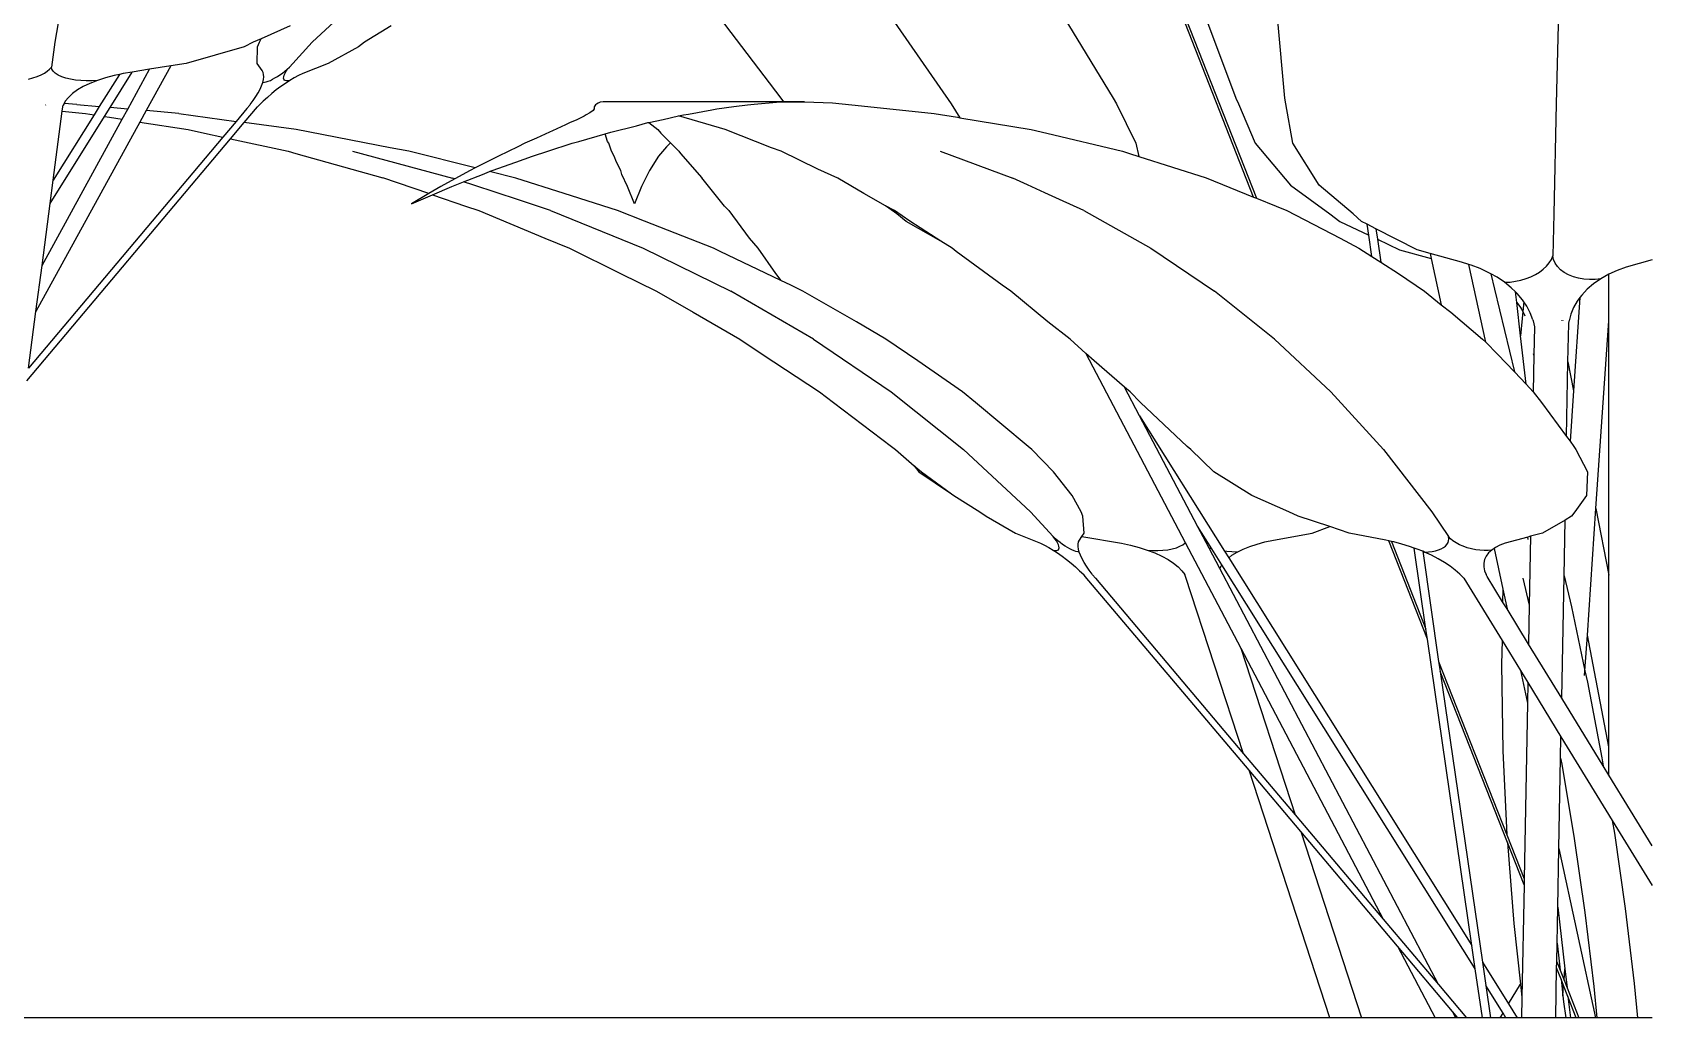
# Model space of a CAD drawing. Header units: metres. Extents: x 244.4 to 340.3, y -4.1 to 64.3.
# Drawn here: x 248.4465 to 248.7114, y 7.3395 to 7.5008 of the extents above; entities that cross this region are included whole.
import ezdxf

# ---------------------------------------------------------------- set-up
doc = ezdxf.new("R2010")
doc.units = ezdxf.units.M
doc.layers.add('Edges', color=7, linetype='Continuous')

# ---------------------------------------------------------------- blocks, each defined once
blk = doc.blocks.new('Novo+Sobrado2m fr')
for p, q in [((-6.94182, -1.74341), (-6.96325, -1.68893)), ((-6.96257, -1.68962), (-6.94134, -1.74361)), ((-7.13635, -1.70787), (-7.13804, -1.71808)), ((-7.08504, -1.70787), (-7.09595, -1.71808)), ((-7.00333, -1.7108), (-6.99135, -1.72814)), ((-6.89188, -1.7108), (-6.8923, -1.72814)), ((-7.09955, -1.71541), (-7.10427, -1.7175)), ((-7.08301, -1.71541), (-7.08734, -1.71808)), ((-7.01917, -1.72723), (-7.02924, -1.71399)), ((-6.97289, -1.71399), (-6.9648, -1.72723)), ((-6.9497, -1.71399), (-6.94472, -1.72723)), ((-6.93673, -1.72723), (-6.93791, -1.71399)), ((-7.13804, -1.71808), (-7.13861, -1.72213)), ((-7.10708, -1.7188), (-7.11657, -1.72154)), ((-7.10557, -1.71808), (-7.10708, -1.7188)), ((-7.10427, -1.7175), (-7.10557, -1.71808)), ((-7.10494, -1.72154), (-7.10485, -1.7188)), ((-7.10485, -1.7188), (-7.10457, -1.71808)), ((-7.10457, -1.71808), (-7.10427, -1.7175)), ((-7.09595, -1.71808), (-7.09965, -1.72213)), ((-7.08837, -1.7188), (-7.09329, -1.72154)), ((-7.08734, -1.71808), (-7.08837, -1.7188)), ((-7.11657, -1.72154), (-7.11909, -1.72195)), ((-7.10411, -1.72271), (-7.10494, -1.72154)), ((-7.09329, -1.72154), (-7.09746, -1.72319)), ((-7.14238, -1.72413), (-7.14163, -1.72392)), ((-7.14163, -1.72392), (-7.14093, -1.72368)), ((-7.14093, -1.72368), (-7.1403, -1.72341)), ((-7.1403, -1.72341), (-7.13975, -1.72312)), ((-7.13975, -1.72312), (-7.13928, -1.7228)), ((-7.13928, -1.7228), (-7.1389, -1.72247)), ((-7.1389, -1.72247), (-7.13861, -1.72213)), ((-7.13853, -1.72248), (-7.13861, -1.72213)), ((-7.13831, -1.72283), (-7.13853, -1.72248)), ((-7.13797, -1.72315), (-7.13831, -1.72283)), ((-7.1375, -1.72345), (-7.13797, -1.72315)), ((-7.13693, -1.72372), (-7.1375, -1.72345)), ((-7.13626, -1.72395), (-7.13693, -1.72372)), ((-7.13551, -1.72413), (-7.13626, -1.72395)), ((-7.13469, -1.72427), (-7.13551, -1.72413)), ((-7.13381, -1.72436), (-7.13469, -1.72427)), ((-7.13291, -1.7244), (-7.13381, -1.72436)), ((-7.132, -1.72439), (-7.13291, -1.7244)), ((-7.13109, -1.72432), (-7.1323, -1.7248)), ((-7.13109, -1.72432), (-7.132, -1.72439)), ((-7.12977, -1.72389), (-7.13109, -1.72432)), ((-7.12748, -1.72333), (-7.13078, -1.7286)), ((-7.12835, -1.72351), (-7.12977, -1.72389)), ((-7.129, -1.72875), (-7.12537, -1.72295)), ((-7.12748, -1.72333), (-7.12835, -1.72351)), ((-7.12685, -1.72319), (-7.12748, -1.72333)), ((-7.12537, -1.72295), (-7.12685, -1.72319)), ((-7.12612, -1.729), (-7.12256, -1.7225)), ((-7.12256, -1.7225), (-7.12537, -1.72295)), ((-7.11909, -1.72195), (-7.12311, -1.72927)), ((-7.11909, -1.72195), (-7.12256, -1.7225)), ((-7.10395, -1.723), (-7.10411, -1.72271)), ((-7.10401, -1.72466), (-7.1039, -1.72418)), ((-7.10387, -1.72334), (-7.10395, -1.723)), ((-7.1039, -1.72418), (-7.10385, -1.72374)), ((-7.10385, -1.72374), (-7.10387, -1.72334)), ((-7.10345, -1.72456), (-7.10312, -1.72446)), ((-7.10312, -1.72446), (-7.10277, -1.72431)), ((-7.10277, -1.72431), (-7.1024, -1.72413)), ((-7.1024, -1.72413), (-7.10202, -1.72392)), ((-7.10202, -1.72392), (-7.10162, -1.72368)), ((-7.10162, -1.72368), (-7.10122, -1.72341)), ((-7.10122, -1.72341), (-7.10081, -1.72312)), ((-7.10081, -1.72312), (-7.10041, -1.7228)), ((-7.10062, -1.72395), (-7.10059, -1.72372)), ((-7.10058, -1.72413), (-7.10062, -1.72395)), ((-7.10059, -1.72372), (-7.10051, -1.72345)), ((-7.10048, -1.72427), (-7.10058, -1.72413)), ((-7.10051, -1.72345), (-7.10037, -1.72315)), ((-7.10033, -1.72436), (-7.10048, -1.72427)), ((-7.10041, -1.7228), (-7.10002, -1.72247)), ((-7.10037, -1.72315), (-7.10018, -1.72283)), ((-7.10013, -1.7244), (-7.10033, -1.72436)), ((-7.09957, -1.72432), (-7.10031, -1.7248)), ((-7.10018, -1.72283), (-7.09994, -1.72248)), ((-7.09987, -1.72439), (-7.10013, -1.7244)), ((-7.10002, -1.72247), (-7.09965, -1.72213)), ((-7.09994, -1.72248), (-7.09965, -1.72213)), ((-7.09957, -1.72432), (-7.09987, -1.72439)), ((-7.09885, -1.72389), (-7.09957, -1.72432)), ((-7.09814, -1.72351), (-7.09885, -1.72389)), ((-7.09746, -1.72319), (-7.09814, -1.72351)), ((-7.13583, -1.72709), (-7.13634, -1.72772)), ((-7.13517, -1.72647), (-7.13583, -1.72709)), ((-7.13435, -1.72588), (-7.13517, -1.72647)), ((-7.13339, -1.72532), (-7.13435, -1.72588)), ((-7.1323, -1.7248), (-7.13339, -1.72532)), ((-7.10557, -1.7276), (-7.10513, -1.72696)), ((-7.10513, -1.72696), (-7.10476, -1.72634)), ((-7.10476, -1.72634), (-7.10445, -1.72575)), ((-7.10445, -1.72575), (-7.1042, -1.72519)), ((-7.1042, -1.72519), (-7.10401, -1.72466)), ((-7.10401, -1.72466), (-7.10375, -1.72463)), ((-7.10325, -1.72709), (-7.10394, -1.72772)), ((-7.10375, -1.72463), (-7.10345, -1.72456)), ((-7.10253, -1.72647), (-7.10325, -1.72709)), ((-7.1018, -1.72588), (-7.10253, -1.72647)), ((-7.10106, -1.72532), (-7.1018, -1.72588)), ((-7.10031, -1.7248), (-7.10106, -1.72532)), ((-7.13955, -1.72831), (-7.13956, -1.72836)), ((-7.13833, -1.74067), (-7.13685, -1.72935)), ((-7.13685, -1.72935), (-7.13676, -1.72864)), ((-7.13685, -1.72935), (-7.13304, -1.72974)), ((-7.13676, -1.72864), (-7.13668, -1.72835)), ((-7.13654, -1.7281), (-7.13668, -1.72835)), ((-7.13634, -1.72772), (-7.13654, -1.7281)), ((-7.13446, -1.72828), (-7.13654, -1.7281)), ((-7.13446, -1.72828), (-7.13078, -1.7286)), ((-7.13304, -1.72974), (-7.13163, -1.72996)), ((-7.13078, -1.7286), (-7.13163, -1.72996)), ((-7.12992, -1.73023), (-7.129, -1.72875)), ((-7.12612, -1.729), (-7.129, -1.72875)), ((-7.12704, -1.73068), (-7.12612, -1.729)), ((-7.12311, -1.72927), (-7.12413, -1.73114)), ((-7.11775, -1.72974), (-7.12311, -1.72927)), ((-7.11775, -1.72974), (-7.10836, -1.73103)), ((-7.1066, -1.72893), (-7.10836, -1.73103)), ((-7.10704, -1.73121), (-7.10488, -1.72864)), ((-7.10614, -1.72837), (-7.1066, -1.72893)), ((-7.10605, -1.72826), (-7.10614, -1.72837)), ((-7.10605, -1.72826), (-7.10557, -1.7276)), ((-7.10488, -1.72864), (-7.10463, -1.72835)), ((-7.10394, -1.72772), (-7.10463, -1.72835)), ((-7.05048, -1.72965), (-7.05108, -1.72996)), ((-7.04994, -1.72924), (-7.05048, -1.72965)), ((-7.04979, -1.72898), (-7.04994, -1.72924)), ((-7.04976, -1.72865), (-7.04979, -1.72898)), ((-7.04953, -1.7283), (-7.04976, -1.72865)), ((-7.04941, -1.72819), (-7.04953, -1.7283)), ((-7.04911, -1.72803), (-7.04941, -1.72819)), ((-7.04878, -1.7279), (-7.04911, -1.72803)), ((-7.04827, -1.72785), (-7.04878, -1.7279)), ((-7.04758, -1.7278), (-7.04827, -1.72785)), ((-7.0187, -1.7278), (-7.04758, -1.7278)), ((-7.03435, -1.72982), (-7.03048, -1.72913)), ((-7.03048, -1.72913), (-7.02971, -1.72898)), ((-7.02971, -1.72898), (-7.0269, -1.72861)), ((-7.0269, -1.72861), (-7.02465, -1.7283)), ((-7.02465, -1.7283), (-7.02357, -1.72821)), ((-7.02357, -1.72821), (-7.01993, -1.7279)), ((-7.01993, -1.7279), (-7.01531, -1.7278)), ((-7.0187, -1.7278), (-7.01917, -1.72723)), ((-7.01531, -1.7278), (-7.0187, -1.7278)), ((-7.01531, -1.7278), (-7.01075, -1.72799)), ((-7.01075, -1.72799), (-7.00598, -1.72848)), ((-7.00598, -1.72848), (-6.9941, -1.72974)), ((-6.9941, -1.72974), (-6.9903, -1.73036)), ((-6.99135, -1.72814), (-6.98993, -1.73042)), ((-6.9648, -1.72723), (-6.96429, -1.72814)), ((-6.96429, -1.72814), (-6.9611, -1.73458)), ((-6.94472, -1.72723), (-6.94431, -1.72814)), ((-6.94431, -1.72814), (-6.94159, -1.73458)), ((-6.93656, -1.72814), (-6.93673, -1.72723)), ((-6.93538, -1.73458), (-6.93656, -1.72814)), ((-6.8923, -1.72814), (-6.89269, -1.74616)), ((-7.12413, -1.73114), (-7.14114, -1.76217)), ((-7.14015, -1.7546), (-7.12704, -1.73068)), ((-7.13883, -1.74446), (-7.12992, -1.73023)), ((-7.13163, -1.72996), (-7.13833, -1.74067)), ((-7.12992, -1.73023), (-7.12913, -1.73036)), ((-7.12913, -1.73036), (-7.12704, -1.73068)), ((-7.12413, -1.73114), (-7.11623, -1.73238)), ((-7.11623, -1.73238), (-7.11353, -1.73297)), ((-7.10836, -1.73103), (-7.11054, -1.73362)), ((-7.1093, -1.73389), (-7.10704, -1.73121)), ((-7.09857, -1.73237), (-7.10704, -1.73121)), ((-7.08316, -1.73533), (-7.09857, -1.73237)), ((-7.05446, -1.73161), (-7.0566, -1.73257)), ((-7.05369, -1.73123), (-7.05446, -1.73161)), ((-7.05273, -1.73082), (-7.05369, -1.73123)), ((-7.05139, -1.73015), (-7.05273, -1.73082)), ((-7.05108, -1.72996), (-7.05139, -1.73015)), ((-7.04704, -1.73278), (-7.04285, -1.73173)), ((-7.04285, -1.73173), (-7.04098, -1.73123)), ((-7.04098, -1.73123), (-7.04083, -1.7312)), ((-7.04083, -1.7312), (-7.03849, -1.7307)), ((-7.04083, -1.7312), (-7.03937, -1.73238)), ((-7.03937, -1.73238), (-7.03888, -1.73297)), ((-7.03849, -1.7307), (-7.03596, -1.73014)), ((-7.03596, -1.73014), (-7.03517, -1.72996)), ((-7.0283, -1.73237), (-7.03596, -1.73014)), ((-7.03517, -1.72996), (-7.03435, -1.72982)), ((-7.02073, -1.73533), (-7.0283, -1.73237)), ((-6.9903, -1.73036), (-6.98993, -1.73042)), ((-6.98993, -1.73042), (-6.97826, -1.73238)), ((-6.97826, -1.73238), (-6.97569, -1.73297)), ((-7.14262, -1.77347), (-7.1093, -1.73389)), ((-7.11054, -1.73362), (-7.14235, -1.77141)), ((-7.11353, -1.73297), (-7.11054, -1.73362)), ((-7.1093, -1.73389), (-7.09988, -1.73592)), ((-7.06109, -1.7346), (-7.06225, -1.73519)), ((-7.05922, -1.73378), (-7.06109, -1.7346)), ((-7.0571, -1.73278), (-7.05922, -1.73378)), ((-7.05734, -1.73591), (-7.05337, -1.7346)), ((-7.0566, -1.73257), (-7.0571, -1.73278)), ((-7.05337, -1.7346), (-7.05227, -1.7343)), ((-7.05227, -1.7343), (-7.04799, -1.73305)), ((-7.04799, -1.73305), (-7.04704, -1.73278)), ((-7.04756, -1.7343), (-7.04799, -1.73305)), ((-7.04738, -1.7346), (-7.04756, -1.7343)), ((-7.04692, -1.73591), (-7.04738, -1.7346)), ((-7.03888, -1.73297), (-7.03728, -1.73456)), ((-7.03734, -1.7346), (-7.03794, -1.73519)), ((-7.03728, -1.73456), (-7.03734, -1.7346)), ((-7.03728, -1.73456), (-7.03591, -1.73592)), ((-6.97569, -1.73297), (-6.96331, -1.73592)), ((-6.9611, -1.73458), (-6.96061, -1.73676)), ((-6.94159, -1.73458), (-6.93579, -1.74145)), ((-6.93109, -1.74145), (-6.93538, -1.73458)), ((-7.09988, -1.73592), (-7.09861, -1.73628)), ((-7.09861, -1.73628), (-7.08436, -1.74025)), ((-7.08932, -1.73592), (-7.07293, -1.7403)), ((-7.08012, -1.73592), (-7.08316, -1.73533)), ((-7.06927, -1.73865), (-7.08012, -1.73592)), ((-7.06544, -1.7367), (-7.06927, -1.73865)), ((-7.06647, -1.73905), (-7.0626, -1.7377)), ((-7.06225, -1.73519), (-7.06544, -1.7367)), ((-7.0626, -1.7377), (-7.05988, -1.7367)), ((-7.05988, -1.7367), (-7.05734, -1.73591)), ((-7.04647, -1.7367), (-7.04692, -1.73591)), ((-7.04613, -1.7377), (-7.04647, -1.7367)), ((-7.04542, -1.73905), (-7.04613, -1.7377)), ((-7.03922, -1.7367), (-7.04073, -1.73905)), ((-7.03794, -1.73519), (-7.03922, -1.7367)), ((-7.03591, -1.73592), (-7.03564, -1.73628)), ((-7.03564, -1.73628), (-7.03215, -1.74025)), ((-7.01913, -1.73592), (-7.02073, -1.73533)), ((-7.01318, -1.73883), (-7.01913, -1.73592)), ((-6.99314, -1.73592), (-6.98125, -1.7403)), ((-6.96331, -1.73592), (-6.96213, -1.73628)), ((-6.96213, -1.73628), (-6.96061, -1.73676)), ((-6.96061, -1.73676), (-6.94961, -1.74025)), ((-7.07683, -1.74284), (-7.08436, -1.74025)), ((-7.07257, -1.74042), (-7.07293, -1.7403)), ((-7.07007, -1.73905), (-7.07257, -1.74042)), ((-7.07113, -1.7409), (-7.06806, -1.7397)), ((-7.06927, -1.73865), (-7.07007, -1.73905)), ((-7.06806, -1.7397), (-7.06692, -1.73924)), ((-7.06692, -1.73924), (-7.06647, -1.73905)), ((-7.06257, -1.74034), (-7.06692, -1.73924)), ((-7.05467, -1.74284), (-7.06257, -1.74034)), ((-7.04523, -1.7397), (-7.04542, -1.73905)), ((-7.0443, -1.74166), (-7.04523, -1.7397)), ((-7.04073, -1.73905), (-7.04201, -1.74166)), ((-7.02842, -1.74491), (-7.03215, -1.74025)), ((-7.0099, -1.74034), (-7.01318, -1.73883)), ((-7.00564, -1.74284), (-7.0099, -1.74034)), ((-6.97886, -1.7414), (-6.98125, -1.7403)), ((-6.94961, -1.74025), (-6.94182, -1.74341)), ((-7.13883, -1.74446), (-7.13833, -1.74067)), ((-7.07683, -1.74284), (-7.07965, -1.74452)), ((-7.07485, -1.74166), (-7.07683, -1.74284)), ((-7.07625, -1.74304), (-7.07309, -1.74166)), ((-7.07257, -1.74042), (-7.07485, -1.74166)), ((-7.07309, -1.74166), (-7.07113, -1.7409)), ((-7.06963, -1.7414), (-7.07113, -1.7409)), ((-7.06567, -1.74272), (-7.06963, -1.7414)), ((-7.06234, -1.74382), (-7.06567, -1.74272)), ((-7.04593, -1.74564), (-7.05467, -1.74284)), ((-7.04319, -1.74452), (-7.0443, -1.74166)), ((-7.04201, -1.74166), (-7.04319, -1.74452)), ((-7.00206, -1.74483), (-7.00564, -1.74284)), ((-6.97598, -1.74272), (-6.97886, -1.7414)), ((-6.97357, -1.74382), (-6.97598, -1.74272)), ((-6.93579, -1.74145), (-6.92932, -1.74616)), ((-6.92555, -1.74616), (-6.93109, -1.74145)), ((-7.14015, -1.7546), (-7.13883, -1.74446)), ((-7.07965, -1.74452), (-7.07625, -1.74304)), ((-7.07625, -1.74304), (-7.07081, -1.74491)), ((-7.07081, -1.74491), (-7.06865, -1.74564)), ((-7.06865, -1.74564), (-7.05784, -1.75015)), ((-7.0569, -1.74564), (-7.06234, -1.74382)), ((-7.0569, -1.74564), (-7.04176, -1.7518)), ((-7.04155, -1.74735), (-7.04593, -1.74564)), ((-7.02842, -1.74491), (-7.02775, -1.74564)), ((-7.02775, -1.74564), (-7.02441, -1.75015)), ((-7.00025, -1.74616), (-7.00206, -1.74483)), ((-7.00058, -1.74564), (-7.00206, -1.74483)), ((-6.99808, -1.74735), (-7.00058, -1.74564)), ((-6.96962, -1.74564), (-6.97357, -1.74382)), ((-6.96962, -1.74564), (-6.95864, -1.7518)), ((-6.94182, -1.74341), (-6.94134, -1.74361)), ((-6.94134, -1.74361), (-6.93814, -1.74491)), ((-6.93814, -1.74491), (-6.93641, -1.74564)), ((-6.93641, -1.74564), (-6.92765, -1.75015)), ((-7.03025, -1.7518), (-7.04155, -1.74735)), ((-6.9987, -1.74739), (-7.00025, -1.74616)), ((-6.99301, -1.75062), (-6.9987, -1.74739)), ((-6.99301, -1.75062), (-6.99808, -1.74735)), ((-6.92932, -1.74616), (-6.92771, -1.74739)), ((-6.92771, -1.74739), (-6.92298, -1.74965)), ((-6.92415, -1.74739), (-6.92555, -1.74616)), ((-6.92324, -1.74786), (-6.92415, -1.74739)), ((-6.92298, -1.74965), (-6.92324, -1.74786)), ((-6.92182, -1.74859), (-6.92324, -1.74786)), ((-6.89269, -1.74616), (-6.89283, -1.75306)), ((-7.05784, -1.75015), (-7.05382, -1.7518)), ((-7.02441, -1.75015), (-7.023, -1.7518)), ((-6.99117, -1.7518), (-6.99301, -1.75062)), ((-6.92765, -1.75015), (-6.92457, -1.7518)), ((-6.92247, -1.75316), (-6.92298, -1.74965)), ((-6.91504, -1.75206), (-6.92182, -1.74859)), ((-6.92182, -1.74859), (-6.92156, -1.75033)), ((-6.92156, -1.75033), (-6.91795, -1.75206)), ((-6.92156, -1.75033), (-6.92102, -1.75409)), ((-7.05382, -1.7518), (-7.04544, -1.75595)), ((-7.04176, -1.7518), (-7.02741, -1.75881)), ((-7.02915, -1.75232), (-7.03025, -1.7518)), ((-7.0192, -1.75708), (-7.02915, -1.75232)), ((-7.023, -1.7518), (-7.0201, -1.75595)), ((-6.9905, -1.75232), (-6.99117, -1.7518)), ((-6.98299, -1.75784), (-6.9905, -1.75232)), ((-6.95864, -1.7518), (-6.94822, -1.75881)), ((-6.92457, -1.7518), (-6.92247, -1.75316)), ((-6.92247, -1.75316), (-6.92102, -1.75409)), ((-6.91795, -1.75206), (-6.91273, -1.75348)), ((-6.91291, -1.75265), (-6.91504, -1.75206)), ((-6.90781, -1.75406), (-6.91291, -1.75265)), ((-6.91291, -1.75265), (-6.91273, -1.75348)), ((-6.91273, -1.75348), (-6.9111, -1.76103)), ((-6.89308, -1.75364), (-6.89283, -1.75306)), ((-6.89271, -1.75366), (-6.89283, -1.75306)), ((-7.14114, -1.76217), (-7.14015, -1.7546)), ((-7.04544, -1.75595), (-7.03957, -1.75881)), ((-7.0201, -1.75595), (-7.0192, -1.75708)), ((-6.92102, -1.75409), (-6.91812, -1.75595)), ((-6.91812, -1.75595), (-6.91387, -1.75881)), ((-6.90658, -1.75444), (-6.90781, -1.75406)), ((-6.90383, -1.76717), (-6.90658, -1.75444)), ((-6.90623, -1.75455), (-6.90658, -1.75444)), ((-6.90472, -1.75513), (-6.90623, -1.75455)), ((-6.9033, -1.7558), (-6.90472, -1.75513)), ((-6.90299, -1.75597), (-6.9033, -1.7558)), ((-6.90299, -1.75597), (-6.9024, -1.75847)), ((-6.90197, -1.75655), (-6.90299, -1.75597)), ((-6.89642, -1.75647), (-6.89568, -1.75611)), ((-6.89568, -1.75611), (-6.895, -1.7557)), ((-6.895, -1.7557), (-6.8944, -1.75524)), ((-6.8944, -1.75524), (-6.89387, -1.75474)), ((-6.89387, -1.75474), (-6.89343, -1.7542)), ((-6.89343, -1.7542), (-6.89308, -1.75364)), ((-6.89245, -1.75425), (-6.89271, -1.75366)), ((-6.89207, -1.7548), (-6.89245, -1.75425)), ((-6.89157, -1.75531), (-6.89207, -1.7548)), ((-6.89096, -1.75576), (-6.89157, -1.75531)), ((-6.89026, -1.75615), (-6.89096, -1.75576)), ((-6.88947, -1.75647), (-6.89026, -1.75615)), ((-6.8837, -1.75606), (-6.88499, -1.75679)), ((-6.8823, -1.75542), (-6.8837, -1.75606)), ((-6.88369, -1.76367), (-6.8837, -1.75606)), ((-6.88082, -1.75487), (-6.8823, -1.75542)), ((-6.8766, -1.75371), (-6.88082, -1.75487)), ((-7.03957, -1.75881), (-7.03358, -1.76227)), ((-7.01385, -1.76665), (-7.02741, -1.75881)), ((-7.0176, -1.75784), (-7.0192, -1.75708)), ((-7.01559, -1.75881), (-7.0176, -1.75784)), ((-7.00683, -1.76384), (-7.01559, -1.75881)), ((-6.98158, -1.75881), (-6.98299, -1.75784)), ((-6.97548, -1.76384), (-6.98158, -1.75881)), ((-6.93839, -1.76665), (-6.94822, -1.75881)), ((-6.91387, -1.75881), (-6.9111, -1.76103)), ((-6.9024, -1.75847), (-6.89912, -1.77204)), ((-6.90075, -1.75737), (-6.90197, -1.75655)), ((-6.90075, -1.75737), (-6.89984, -1.75732)), ((-6.89964, -1.75826), (-6.90075, -1.75737)), ((-6.89984, -1.75732), (-6.89894, -1.7572)), ((-6.89894, -1.75895), (-6.89964, -1.75826)), ((-6.89894, -1.7572), (-6.89806, -1.75702)), ((-6.89806, -1.75702), (-6.89722, -1.75677)), ((-6.89722, -1.75677), (-6.89642, -1.75647)), ((-6.88863, -1.75671), (-6.88947, -1.75647)), ((-6.88774, -1.75686), (-6.88863, -1.75671)), ((-6.88721, -1.7585), (-6.88811, -1.75945)), ((-6.88682, -1.75693), (-6.88774, -1.75686)), ((-6.88616, -1.75761), (-6.88721, -1.7585)), ((-6.8859, -1.75691), (-6.88682, -1.75693)), ((-6.88499, -1.75679), (-6.88616, -1.75761)), ((-6.88499, -1.75679), (-6.8859, -1.75691)), ((-6.9111, -1.76103), (-6.90954, -1.76227)), ((-6.89866, -1.75922), (-6.89894, -1.75895)), ((-6.89875, -1.76068), (-6.89894, -1.75895)), ((-6.89875, -1.76068), (-6.89814, -1.7615)), ((-6.89813, -1.76611), (-6.89875, -1.76068)), ((-6.89781, -1.76023), (-6.89866, -1.75922)), ((-6.89814, -1.7615), (-6.89776, -1.76217)), ((-6.89761, -1.76054), (-6.89781, -1.76023)), ((-6.89761, -1.76054), (-6.89776, -1.76217)), ((-6.8971, -1.76128), (-6.89761, -1.76054)), ((-6.89654, -1.76238), (-6.8971, -1.76128)), ((-6.88947, -1.7615), (-6.88992, -1.76258)), ((-6.88887, -1.76045), (-6.88947, -1.7615)), ((-6.88842, -1.75986), (-6.88946, -1.77511)), ((-6.88842, -1.75986), (-6.88887, -1.76045)), ((-6.88811, -1.75945), (-6.88842, -1.75986)), ((-7.14235, -1.77141), (-7.14114, -1.76217)), ((-7.03358, -1.76227), (-7.0259, -1.76665)), ((-7.002, -1.76665), (-7.00683, -1.76384)), ((-6.97186, -1.76665), (-6.97548, -1.76384)), ((-6.90954, -1.76227), (-6.90435, -1.76665)), ((-6.89776, -1.76217), (-6.89813, -1.76611)), ((-6.89776, -1.76217), (-6.89752, -1.76258)), ((-6.89752, -1.76258), (-6.89741, -1.76284)), ((-6.89612, -1.7635), (-6.89654, -1.76238)), ((-6.89612, -1.7635), (-6.89607, -1.76369)), ((-6.89607, -1.76369), (-6.89585, -1.76465)), ((-6.89141, -1.76364), (-6.89142, -1.76367)), ((-6.89118, -1.76364), (-6.89118, -1.76367)), ((-6.89036, -1.7704), (-6.89024, -1.76416)), ((-6.89024, -1.76416), (-6.89019, -1.76367)), ((-6.88992, -1.76258), (-6.89019, -1.76367)), ((-6.88578, -1.79439), (-6.88369, -1.76367)), ((-6.88369, -1.80532), (-6.88369, -1.76367)), ((-7.0259, -1.76665), (-7.02224, -1.76911)), ((-7.01385, -1.76665), (-7.00114, -1.7753)), ((-6.99676, -1.77024), (-7.002, -1.76665)), ((-6.96927, -1.76901), (-6.97186, -1.76665)), ((-6.93839, -1.76665), (-6.92916, -1.7753)), ((-6.90435, -1.76665), (-6.90383, -1.76717)), ((-6.89722, -1.77406), (-6.89813, -1.76611)), ((-6.89585, -1.76465), (-6.89594, -1.76928)), ((-7.02224, -1.76911), (-7.01286, -1.7753)), ((-6.96792, -1.77024), (-6.96927, -1.76901)), ((-6.96927, -1.76901), (-6.953, -1.79997)), ((-6.90383, -1.76717), (-6.90189, -1.76911)), ((-6.90189, -1.76911), (-6.89912, -1.77204)), ((-6.89594, -1.76928), (-6.89605, -1.7753)), ((-6.89594, -1.76928), (-6.89598, -1.76906)), ((-6.9895, -1.7753), (-6.99676, -1.77024)), ((-6.96295, -1.77453), (-6.96792, -1.77024)), ((-6.89912, -1.77204), (-6.89722, -1.77406)), ((-6.89059, -1.78261), (-6.89036, -1.7704)), ((-6.89036, -1.7704), (-6.88946, -1.77511)), ((-6.96205, -1.7753), (-6.96295, -1.77453)), ((-6.96048, -1.77923), (-6.96295, -1.77453)), ((-6.89722, -1.77406), (-6.89605, -1.7753)), ((-7.01286, -1.7753), (-7.0106, -1.77704)), ((-7.0106, -1.77704), (-7.00112, -1.78424)), ((-7.00114, -1.7753), (-6.9893, -1.78474)), ((-6.98737, -1.77704), (-6.9895, -1.7753)), ((-6.97871, -1.78424), (-6.98737, -1.77704)), ((-6.96031, -1.77704), (-6.96205, -1.7753)), ((-6.95268, -1.78424), (-6.96031, -1.77704)), ((-6.92916, -1.7753), (-6.92057, -1.78474)), ((-6.89605, -1.7753), (-6.8947, -1.77704)), ((-6.8947, -1.77704), (-6.89059, -1.78261)), ((-6.88946, -1.77511), (-6.89002, -1.78338)), ((-6.96048, -1.77923), (-6.94658, -1.80138)), ((-6.95098, -1.7973), (-6.96048, -1.77923)), ((-6.89059, -1.78261), (-6.89002, -1.78338)), ((-7.00112, -1.78424), (-7.00045, -1.78474)), ((-7.00045, -1.78474), (-6.99736, -1.78739)), ((-6.9893, -1.78474), (-6.97835, -1.79494)), ((-6.97814, -1.78474), (-6.97871, -1.78424)), ((-6.97456, -1.78838), (-6.97814, -1.78474)), ((-6.95209, -1.78474), (-6.95268, -1.78424)), ((-6.94831, -1.78838), (-6.95209, -1.78474)), ((-6.92057, -1.78474), (-6.91263, -1.79494)), ((-6.89002, -1.78338), (-6.88938, -1.78424)), ((-6.88938, -1.78424), (-6.88907, -1.78474)), ((-6.88907, -1.78474), (-6.88717, -1.78838)), ((-6.99736, -1.78739), (-6.99662, -1.78838)), ((-6.99736, -1.78739), (-6.99621, -1.78838)), ((-6.99662, -1.78838), (-6.99129, -1.792)), ((-6.99621, -1.78838), (-6.99129, -1.792)), ((-6.97151, -1.79228), (-6.97456, -1.78838)), ((-6.94212, -1.79228), (-6.94831, -1.78838)), ((-6.88717, -1.78838), (-6.88731, -1.79228)), ((-6.99129, -1.792), (-6.99091, -1.79228)), ((-6.99091, -1.79228), (-6.98663, -1.79494)), ((-6.97007, -1.79494), (-6.97151, -1.79228)), ((-6.93603, -1.79494), (-6.94212, -1.79228)), ((-6.88731, -1.79228), (-6.88925, -1.79494)), ((-6.98663, -1.79494), (-6.98561, -1.79567)), ((-6.98561, -1.79567), (-6.98078, -1.79841)), ((-6.97835, -1.79494), (-6.97465, -1.799)), ((-6.96977, -1.79567), (-6.97007, -1.79494)), ((-6.96958, -1.79841), (-6.96977, -1.79567)), ((-6.93454, -1.79567), (-6.93603, -1.79494)), ((-6.92936, -1.79736), (-6.93454, -1.79567)), ((-6.91263, -1.79494), (-6.90994, -1.799)), ((-6.88978, -1.79567), (-6.89084, -1.79628)), ((-6.88925, -1.79494), (-6.88978, -1.79567)), ((-6.88718, -1.81511), (-6.88578, -1.79439)), ((-6.88578, -1.79439), (-6.88369, -1.80532)), ((-6.98078, -1.79841), (-6.97671, -1.80006)), ((-6.96995, -1.79899), (-6.96958, -1.79841)), ((-6.94866, -1.801), (-6.95098, -1.7973)), ((-6.9491, -1.80088), (-6.95098, -1.7973)), ((-6.93858, -1.79958), (-6.93225, -1.79841)), ((-6.93225, -1.79841), (-6.92936, -1.79736)), ((-6.92616, -1.79841), (-6.92936, -1.79736)), ((-6.9202, -1.79958), (-6.92616, -1.79841)), ((-6.89451, -1.79841), (-6.89649, -1.79894)), ((-6.89084, -1.79628), (-6.89451, -1.79841)), ((-6.89101, -1.80542), (-6.89084, -1.79628)), ((-6.97671, -1.80006), (-6.97604, -1.80038)), ((-6.97604, -1.80038), (-6.97535, -1.80076)), ((-6.97535, -1.80076), (-6.97463, -1.80119)), ((-6.97436, -1.79935), (-6.97465, -1.799)), ((-6.97427, -1.79934), (-6.97465, -1.799)), ((-6.97463, -1.80119), (-6.97391, -1.80167)), ((-6.97463, -1.80119), (-6.97435, -1.80126)), ((-6.97411, -1.79969), (-6.97436, -1.79935)), ((-6.97435, -1.80126), (-6.9741, -1.80127)), ((-6.97388, -1.79967), (-6.97427, -1.79934)), ((-6.97391, -1.80002), (-6.97411, -1.79969)), ((-6.9741, -1.80127), (-6.9739, -1.80123)), ((-6.97377, -1.80032), (-6.97391, -1.80002)), ((-6.9739, -1.80123), (-6.97376, -1.80114)), ((-6.97349, -1.79998), (-6.97388, -1.79967)), ((-6.97368, -1.80058), (-6.97377, -1.80032)), ((-6.97376, -1.80114), (-6.97368, -1.801)), ((-6.97365, -1.80081), (-6.97368, -1.80058)), ((-6.97368, -1.801), (-6.97365, -1.80081)), ((-6.97309, -1.80028), (-6.97349, -1.79998)), ((-6.97269, -1.80055), (-6.97309, -1.80028)), ((-6.9723, -1.80079), (-6.97269, -1.80055)), ((-6.97192, -1.801), (-6.9723, -1.80079)), ((-6.97156, -1.80118), (-6.97192, -1.801)), ((-6.97122, -1.80132), (-6.97156, -1.80118)), ((-6.97055, -1.80021), (-6.97048, -1.79987)), ((-6.97055, -1.8006), (-6.97055, -1.80021)), ((-6.97048, -1.80104), (-6.97055, -1.8006)), ((-6.97048, -1.79987), (-6.97034, -1.79958)), ((-6.97035, -1.80153), (-6.97048, -1.80104)), ((-6.97034, -1.79958), (-6.96995, -1.79899)), ((-6.96995, -1.79899), (-6.96346, -1.80006)), ((-6.96346, -1.80006), (-6.96198, -1.80038)), ((-6.96198, -1.80038), (-6.96056, -1.80076)), ((-6.96056, -1.80076), (-6.95923, -1.80119)), ((-6.95923, -1.80119), (-6.95799, -1.80167)), ((-6.95923, -1.80119), (-6.95836, -1.80126)), ((-6.95836, -1.80126), (-6.9575, -1.80127)), ((-6.9575, -1.80127), (-6.95667, -1.80123)), ((-6.95667, -1.80123), (-6.95587, -1.80114)), ((-6.95587, -1.80114), (-6.95513, -1.801)), ((-6.95513, -1.801), (-6.95446, -1.80081)), ((-6.95446, -1.80081), (-6.95389, -1.80058)), ((-6.95389, -1.80058), (-6.95341, -1.80032)), ((-6.95341, -1.80032), (-6.95304, -1.80002)), ((-6.95304, -1.80002), (-6.953, -1.79997)), ((-6.953, -1.79997), (-6.94392, -1.81725)), ((-6.94868, -1.801), (-6.9491, -1.80088)), ((-6.94734, -1.80423), (-6.9491, -1.80088)), ((-6.94866, -1.801), (-6.94868, -1.801)), ((-6.947, -1.80364), (-6.94866, -1.801)), ((-6.9445, -1.80153), (-6.94352, -1.80104)), ((-6.94352, -1.80104), (-6.94244, -1.8006)), ((-6.94244, -1.8006), (-6.94124, -1.80021)), ((-6.94124, -1.80021), (-6.93996, -1.79987)), ((-6.93996, -1.79987), (-6.93858, -1.79958)), ((-6.91969, -1.79969), (-6.9202, -1.79958)), ((-6.91337, -1.81577), (-6.91969, -1.79969)), ((-6.91925, -1.79979), (-6.91969, -1.79969)), ((-6.91925, -1.79979), (-6.91361, -1.81413)), ((-6.91888, -1.79987), (-6.91925, -1.79979)), ((-6.91757, -1.80021), (-6.91888, -1.79987)), ((-6.91629, -1.8006), (-6.91757, -1.80021)), ((-6.91554, -1.80087), (-6.91629, -1.8006)), ((-6.91504, -1.80104), (-6.91554, -1.80087)), ((-6.91361, -1.81413), (-6.91554, -1.80087)), ((-6.91414, -1.8014), (-6.91504, -1.80104)), ((-6.91206, -1.80132), (-6.91156, -1.80118)), ((-6.91156, -1.80118), (-6.91112, -1.801)), ((-6.91112, -1.801), (-6.91074, -1.80079)), ((-6.91074, -1.80079), (-6.91042, -1.80055)), ((-6.91042, -1.80055), (-6.91017, -1.80028)), ((-6.91017, -1.80028), (-6.91, -1.79998)), ((-6.91, -1.79998), (-6.9099, -1.79967)), ((-6.9096, -1.79935), (-6.90994, -1.799)), ((-6.90988, -1.79934), (-6.90994, -1.799)), ((-6.9099, -1.79967), (-6.90988, -1.79934)), ((-6.90919, -1.79969), (-6.9096, -1.79935)), ((-6.90869, -1.80002), (-6.90919, -1.79969)), ((-6.90813, -1.80032), (-6.90869, -1.80002)), ((-6.90751, -1.80058), (-6.90813, -1.80032)), ((-6.90685, -1.80081), (-6.90751, -1.80058)), ((-6.90617, -1.801), (-6.90685, -1.80081)), ((-6.90547, -1.80114), (-6.90617, -1.801)), ((-6.90477, -1.80123), (-6.90547, -1.80114)), ((-6.90409, -1.80127), (-6.90477, -1.80123)), ((-6.90344, -1.80126), (-6.90409, -1.80127)), ((-6.90284, -1.80119), (-6.90344, -1.80126)), ((-6.90284, -1.80119), (-6.90335, -1.80167)), ((-6.90247, -1.80093), (-6.90284, -1.80119)), ((-6.90222, -1.80076), (-6.90247, -1.80093)), ((-6.90247, -1.80093), (-6.90102, -1.80762)), ((-6.90149, -1.80038), (-6.90222, -1.80076)), ((-6.90065, -1.80006), (-6.90149, -1.80038)), ((-6.89694, -1.79906), (-6.90065, -1.80006)), ((-6.89649, -1.79894), (-6.89694, -1.79906)), ((-6.89686, -1.79946), (-6.89694, -1.79906)), ((-6.89649, -1.79894), (-6.8967, -1.8102)), ((-6.97391, -1.80167), (-6.97317, -1.80219)), ((-6.97317, -1.80219), (-6.97243, -1.80275)), ((-6.97243, -1.80275), (-6.97171, -1.80334)), ((-6.97171, -1.80334), (-6.971, -1.80395)), ((-6.9709, -1.80143), (-6.97122, -1.80132)), ((-6.971, -1.80395), (-6.97031, -1.80459)), ((-6.97061, -1.8015), (-6.9709, -1.80143)), ((-6.97035, -1.80153), (-6.97061, -1.8015)), ((-6.97016, -1.80205), (-6.97035, -1.80153)), ((-6.9699, -1.80261), (-6.97016, -1.80205)), ((-6.96957, -1.80321), (-6.9699, -1.80261)), ((-6.96919, -1.80383), (-6.96957, -1.80321)), ((-6.96875, -1.80447), (-6.96919, -1.80383)), ((-6.95799, -1.80167), (-6.95685, -1.80219)), ((-6.95685, -1.80219), (-6.95583, -1.80275)), ((-6.95583, -1.80275), (-6.95493, -1.80334)), ((-6.95493, -1.80334), (-6.95417, -1.80395)), ((-6.95417, -1.80395), (-6.95356, -1.80459)), ((-6.94734, -1.80423), (-6.94714, -1.80383)), ((-6.94714, -1.80383), (-6.947, -1.80364)), ((-6.90554, -1.86972), (-6.947, -1.80364)), ((-6.94621, -1.80143), (-6.94658, -1.80138)), ((-6.94658, -1.80138), (-6.9459, -1.80247)), ((-6.94536, -1.8015), (-6.94621, -1.80143)), ((-6.9459, -1.80247), (-6.94536, -1.80205)), ((-6.9459, -1.80247), (-6.90608, -1.86593)), ((-6.9445, -1.80153), (-6.94536, -1.8015)), ((-6.94536, -1.80205), (-6.9445, -1.80153)), ((-6.91384, -1.80153), (-6.91414, -1.8014)), ((-6.91414, -1.8014), (-6.91153, -1.81942)), ((-6.91384, -1.80153), (-6.91321, -1.8015)), ((-6.91269, -1.80205), (-6.91384, -1.80153)), ((-6.91321, -1.8015), (-6.91261, -1.80143)), ((-6.9116, -1.80261), (-6.91269, -1.80205)), ((-6.91261, -1.80143), (-6.91206, -1.80132)), ((-6.91059, -1.80321), (-6.9116, -1.80261)), ((-6.90966, -1.80383), (-6.91059, -1.80321)), ((-6.90881, -1.80447), (-6.90966, -1.80383)), ((-6.90413, -1.80334), (-6.90414, -1.80395)), ((-6.90414, -1.80395), (-6.90401, -1.80459)), ((-6.904, -1.80275), (-6.90413, -1.80334)), ((-6.90373, -1.80219), (-6.904, -1.80275)), ((-6.90335, -1.80167), (-6.90373, -1.80219)), ((-6.97031, -1.80459), (-6.96962, -1.80522)), ((-6.96937, -1.80551), (-6.96962, -1.80522)), ((-6.94257, -1.83725), (-6.96937, -1.80551)), ((-6.96826, -1.80513), (-6.96875, -1.80447)), ((-6.96826, -1.80513), (-6.96817, -1.80524)), ((-6.96817, -1.80524), (-6.96771, -1.8058)), ((-6.96771, -1.8058), (-6.94346, -1.83453)), ((-6.95356, -1.80459), (-6.95308, -1.80522)), ((-6.95295, -1.80551), (-6.95308, -1.80522)), ((-6.94346, -1.83453), (-6.95295, -1.80551)), ((-6.91156, -1.87232), (-6.94734, -1.80423)), ((-6.90806, -1.80513), (-6.90881, -1.80447)), ((-6.90806, -1.80513), (-6.90795, -1.80524)), ((-6.90795, -1.80524), (-6.9074, -1.8058)), ((-6.9074, -1.8058), (-6.90116, -1.81599)), ((-6.90401, -1.80459), (-6.90374, -1.80522)), ((-6.90359, -1.80551), (-6.90374, -1.80522)), ((-6.90106, -1.80965), (-6.90359, -1.80551)), ((-6.89773, -1.80581), (-6.8967, -1.8102)), ((-6.89139, -1.82544), (-6.89101, -1.80542)), ((-6.89101, -1.80542), (-6.88981, -1.81051)), ((-6.88368, -1.83339), (-6.88369, -1.80532)), ((-6.90102, -1.80762), (-6.90106, -1.80965)), ((-6.90102, -1.80762), (-6.90033, -1.81084)), ((-6.90033, -1.81084), (-6.90106, -1.80965)), ((-6.89681, -1.81658), (-6.90033, -1.81084)), ((-6.8967, -1.8102), (-6.89681, -1.81658)), ((-6.88981, -1.81051), (-6.88758, -1.82098)), ((-6.91337, -1.81577), (-6.91361, -1.81413)), ((-6.90608, -1.86593), (-6.91337, -1.81577)), ((-6.90116, -1.81599), (-6.90122, -1.81986)), ((-6.90116, -1.81599), (-6.89815, -1.82091)), ((-6.89139, -1.82544), (-6.89681, -1.81658)), ((-6.88758, -1.82098), (-6.88718, -1.81511)), ((-6.88368, -1.83339), (-6.88718, -1.81511)), ((-6.94392, -1.81725), (-6.935, -1.84455)), ((-6.94392, -1.81725), (-6.9206, -1.8616)), ((-6.91153, -1.81942), (-6.90036, -1.84781)), ((-6.91153, -1.81942), (-6.91129, -1.82107)), ((-6.90028, -1.84907), (-6.91129, -1.82107)), ((-6.91129, -1.82107), (-6.90438, -1.86865)), ((-6.90122, -1.81986), (-6.90101, -1.83405)), ((-6.89815, -1.82091), (-6.89699, -1.82625)), ((-6.89815, -1.82091), (-6.89693, -1.8229)), ((-6.88763, -1.82174), (-6.88758, -1.82098)), ((-6.88758, -1.82098), (-6.88718, -1.82284)), ((-6.89693, -1.8229), (-6.89699, -1.82625)), ((-6.89693, -1.8229), (-6.89151, -1.83176)), ((-6.88718, -1.82284), (-6.88483, -1.83519)), ((-6.89699, -1.82625), (-6.89753, -1.85503)), ((-6.88461, -1.83652), (-6.89139, -1.82544)), ((-6.89157, -1.83524), (-6.89151, -1.83176)), ((-6.89151, -1.83176), (-6.88311, -1.84546)), ((-6.94346, -1.83453), (-6.935, -1.84455)), ((-6.90101, -1.83405), (-6.90036, -1.84781)), ((-6.89185, -1.85004), (-6.89157, -1.83524)), ((-6.89157, -1.83524), (-6.89138, -1.83626)), ((-6.88483, -1.83519), (-6.88461, -1.83652)), ((-6.88368, -1.83802), (-6.88368, -1.83339)), ((-6.92933, -1.87774), (-6.94257, -1.83725)), ((-6.93411, -1.84728), (-6.94257, -1.83725)), ((-6.89138, -1.83626), (-6.88935, -1.84841)), ((-6.88368, -1.83802), (-6.88461, -1.83652)), ((-6.8766, -1.8496), (-6.88368, -1.83802)), ((-6.935, -1.84455), (-6.9206, -1.8616)), ((-6.88311, -1.84546), (-6.88277, -1.84754)), ((-6.88311, -1.84546), (-6.8766, -1.8561)), ((-6.93411, -1.84728), (-6.92415, -1.87774)), ((-6.91828, -1.86602), (-6.93411, -1.84728)), ((-6.90036, -1.84781), (-6.89753, -1.85503)), ((-6.88935, -1.84841), (-6.8876, -1.86054)), ((-6.88277, -1.84754), (-6.88099, -1.85987)), ((-6.90028, -1.84907), (-6.89923, -1.86235)), ((-6.89755, -1.85602), (-6.90028, -1.84907)), ((-6.89203, -1.85964), (-6.89185, -1.85004)), ((-6.89185, -1.85004), (-6.88586, -1.87774)), ((-6.89755, -1.85602), (-6.89789, -1.87444)), ((-6.89753, -1.85503), (-6.89755, -1.85602)), ((-6.9206, -1.8616), (-6.91156, -1.87232)), ((-6.89214, -1.86555), (-6.89203, -1.85964)), ((-6.89203, -1.85964), (-6.89088, -1.86972)), ((-6.8876, -1.86054), (-6.88614, -1.87264)), ((-6.88099, -1.85987), (-6.87951, -1.87217)), ((-6.89923, -1.86235), (-6.89813, -1.87226)), ((-6.91828, -1.86602), (-6.91212, -1.87774)), ((-6.90924, -1.87674), (-6.91828, -1.86602)), ((-6.90554, -1.86972), (-6.90608, -1.86593)), ((-6.8922, -1.86858), (-6.89214, -1.86555)), ((-6.89214, -1.86555), (-6.89165, -1.86997)), ((-6.90437, -1.87774), (-6.90554, -1.86972)), ((-6.90438, -1.86865), (-6.90008, -1.87549)), ((-6.90438, -1.86865), (-6.90382, -1.87246)), ((-6.89237, -1.87774), (-6.89222, -1.86957)), ((-6.89222, -1.86957), (-6.8922, -1.86858)), ((-6.89149, -1.87142), (-6.89222, -1.86957)), ((-6.8922, -1.86858), (-6.89165, -1.86997)), ((-6.89165, -1.86997), (-6.89101, -1.87161)), ((-6.89101, -1.87161), (-6.89088, -1.86972)), ((-6.89088, -1.86972), (-6.89052, -1.87284)), ((-6.91156, -1.87232), (-6.90699, -1.87774)), ((-6.90098, -1.87698), (-6.90382, -1.87246)), ((-6.90382, -1.87246), (-6.90306, -1.87774)), ((-6.90008, -1.87549), (-6.89813, -1.87226)), ((-6.89813, -1.87226), (-6.89789, -1.87444)), ((-6.89149, -1.87142), (-6.89118, -1.87419)), ((-6.89107, -1.87249), (-6.89149, -1.87142)), ((-6.89118, -1.87419), (-6.89107, -1.87249)), ((-6.89036, -1.8743), (-6.89107, -1.87249)), ((-6.89101, -1.87161), (-6.89052, -1.87284)), ((-6.88614, -1.87264), (-6.88565, -1.87774)), ((-6.87951, -1.87217), (-6.87897, -1.87774)), ((-6.89789, -1.87444), (-6.89795, -1.87774)), ((-6.89118, -1.87419), (-6.89108, -1.87513)), ((-6.89108, -1.87513), (-6.8907, -1.87774)), ((-6.89052, -1.87284), (-6.8886, -1.87774)), ((-6.89036, -1.8743), (-6.88996, -1.87774)), ((-6.889, -1.87774), (-6.89036, -1.8743)), ((-6.92933, -1.87774), (-7.88392, -1.87774)), ((-6.92415, -1.87774), (-6.92933, -1.87774)), ((-6.91212, -1.87774), (-6.92415, -1.87774)), ((-6.90871, -1.87774), (-6.91212, -1.87774)), ((-6.90871, -1.87774), (-6.90924, -1.87674)), ((-6.90839, -1.87774), (-6.90924, -1.87674)), ((-6.90839, -1.87774), (-6.90871, -1.87774)), ((-6.90699, -1.87774), (-6.90839, -1.87774)), ((-6.90437, -1.87774), (-6.90699, -1.87774)), ((-6.90306, -1.87774), (-6.90437, -1.87774)), ((-6.90144, -1.87774), (-6.90306, -1.87774)), ((-6.90144, -1.87774), (-6.90098, -1.87698)), ((-6.90051, -1.87774), (-6.90144, -1.87774)), ((-6.90051, -1.87774), (-6.90098, -1.87698)), ((-6.89868, -1.87774), (-6.90051, -1.87774)), ((-6.90008, -1.87549), (-6.89868, -1.87774)), ((-6.89795, -1.87774), (-6.89868, -1.87774)), ((-6.89237, -1.87774), (-6.89795, -1.87774)), ((-6.8907, -1.87774), (-6.89237, -1.87774)), ((-6.88996, -1.87774), (-6.8907, -1.87774)), ((-6.889, -1.87774), (-6.88996, -1.87774)), ((-6.8886, -1.87774), (-6.889, -1.87774)), ((-6.88586, -1.87774), (-6.8886, -1.87774)), ((-6.88565, -1.87774), (-6.88586, -1.87774)), ((-6.87897, -1.87774), (-6.88565, -1.87774)), ((-6.8766, -1.87774), (-6.87897, -1.87774))]:
    blk.add_line(p, q)

msp = doc.modelspace()

# ---------------------------------------------------------------- block references
at = {"layer": 'Edges'}
msp.add_blockref('Novo+Sobrado2m fr', (255.5882, 9.21727), dxfattribs=at)

doc.saveas('drawing.dxf')
